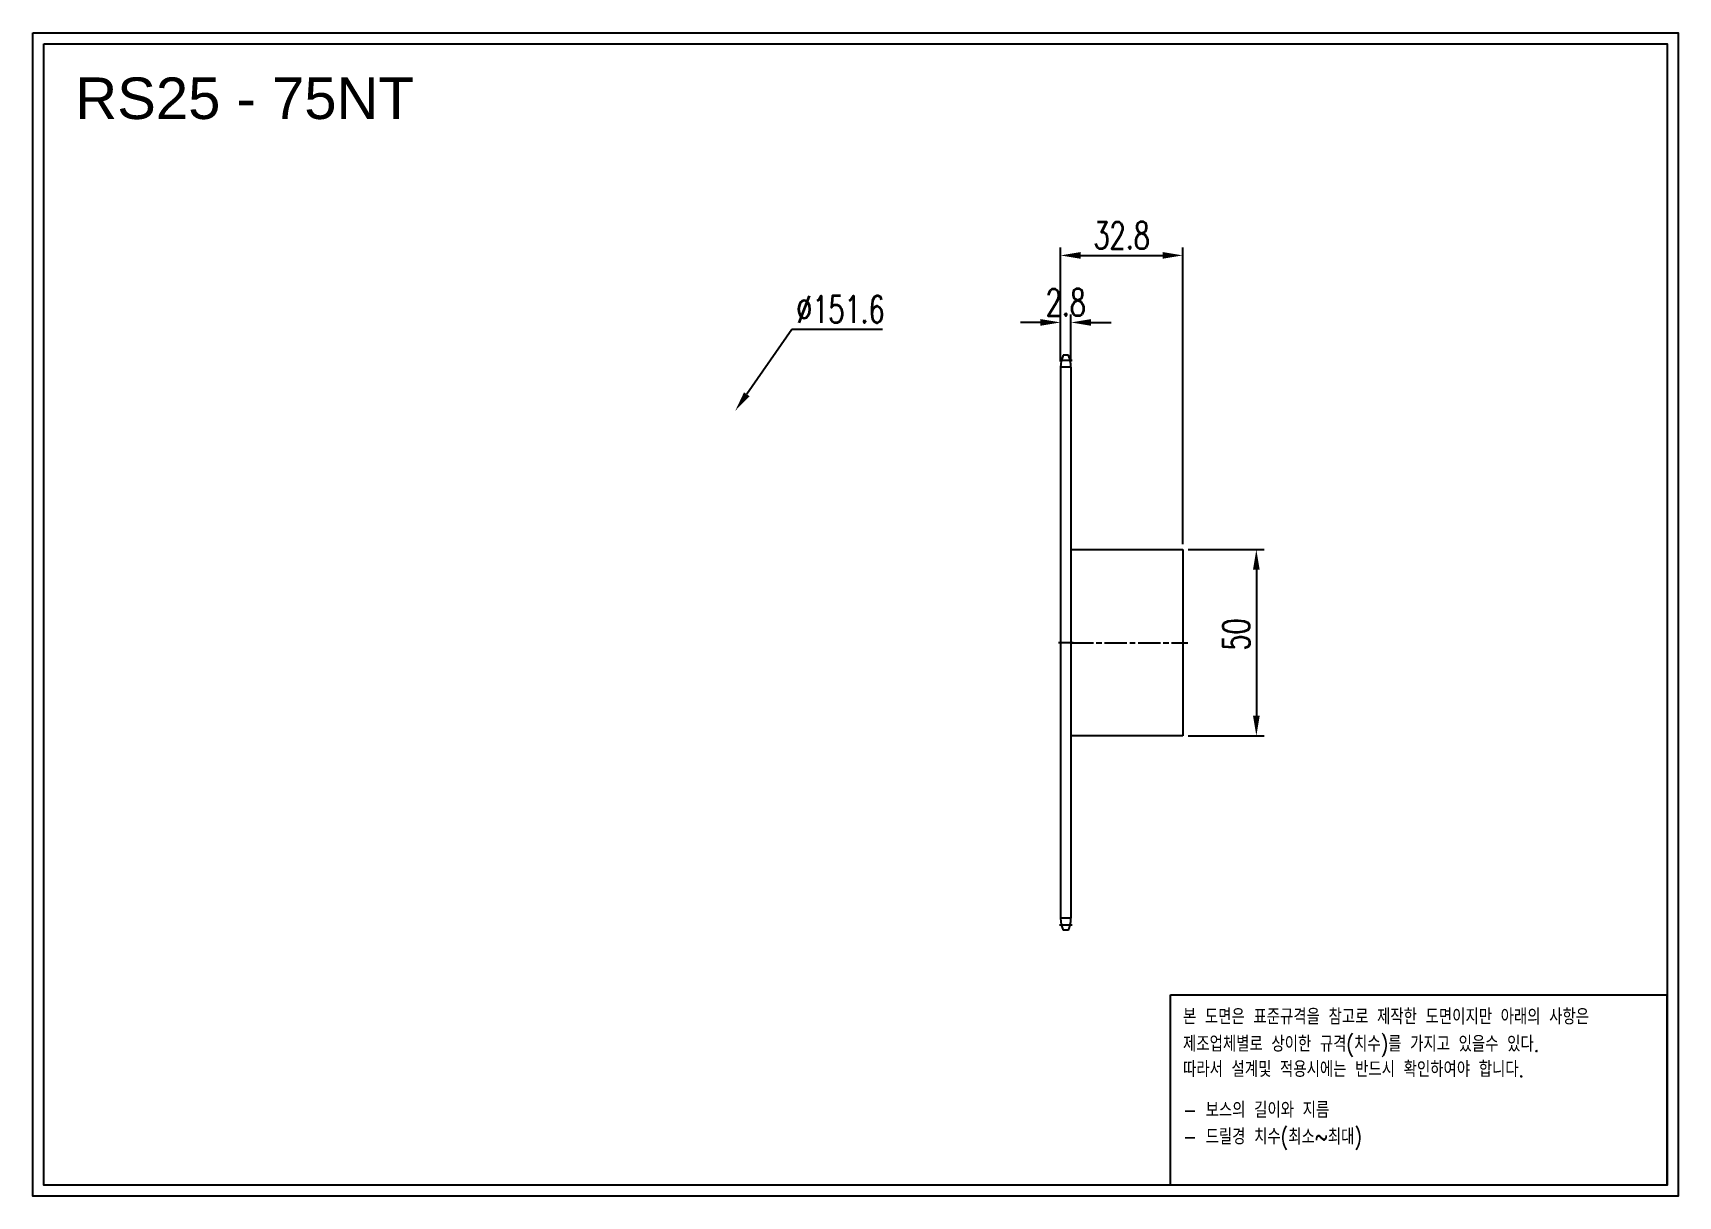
# Model space of a CAD drawing. Header units: millimetres. Extents: x -65420 to -64978, y 2828 to 3140.
import ezdxf

# ---------------------------------------------------------------- set-up
doc = ezdxf.new("R2010")
doc.units = ezdxf.units.MM
for name, pattern in [('AM_ISO02W050', [7.5, 6, -1.5]), ('AM_ISO02W050x2', [3.75, 3, -0.75]), ('AM_ISO08W050', [18, 12, -1.5, 3, -1.5]), ('AM_ISO08W050x2', [9, 6, -0.75, 1.5, -0.75])]:
    doc.linetypes.add(name, pattern=pattern)
for name, color, linetype, lineweight in [('AM_3N', 6, 'AM_ISO02W050', 25), ('AM_7', 4, 'AM_ISO08W050', 25), ('AM_7N', 4, 'AM_ISO08W050', 25)]:
    doc.layers.add(name, color=color, linetype=linetype, lineweight=lineweight)
doc.layers.add('S-DIM', color=7, linetype='Continuous')
doc.styles.add('HAN', font='ROMANS.shx', dxfattribs={"width": 0.7, "bigfont": 'whgtxt.shx'})
doc.styles.add('HSG', font='SIMPLEX.shx', dxfattribs={"width": 0.7, "bigfont": 'HSG.shx'})
doc.styles.get("Standard").update_dxf_attribs({"font": 'arial.ttf'})
doc.dimstyles.new('APP16', dxfattribs={"dimscale": 3, "dimtxt": 2.4, "dimasz": 1.8, "dimexe": 0.7, "dimexo": 0.5, "dimgap": 0.6, "dimtad": 1, "dimtoh": 1, "dimdec": 1, "dimrnd": 0.01, "dimzin": 9, "dimdsep": 46, "dimtxsty": 'HSG', "dimcen": 0, "dimclrd": 1, "dimclre": 1, "dimclrt": 256, "dimazin": 2, "dimtp": 1, "dimtm": 1, "dimtfac": 0.5, "dimtdec": 1, "dimtofl": 0, "dimtmove": 0, "dimatfit": 3, "dimfxl": 0, "dimtvp": 1, "dimtolj": 2, "dimlwd": -1, "dimlwe": -1, "dimarcsym": 0})

# ---------------------------------------------------------------- blocks, each defined once
blk = doc.blocks.new('*D2')
at = {"layer": 'Defpoints', "color": 0, "transparency": 16777216}
for p in [(-65110.9, 3001.73), (-65110.9, 2951.73), (-65091.12, 2951.73)]:
    blk.add_point(p, dxfattribs=at)
at = {"layer": 'S-DIM', "color": 1, "transparency": 16777216}
for p, q in [((-65109.4, 3001.73), (-65089.02, 3001.73)), ((-65091.12, 2996.33), (-65091.12, 2957.13)), ((-65109.4, 2951.73), (-65089.02, 2951.73))]:
    blk.add_line(p, q, dxfattribs=at)
for points in [[(-65092.02, 2996.33), (-65090.22, 2996.33), (-65091.12, 3001.73)], [(-65092.02, 2957.13), (-65090.22, 2957.13), (-65091.12, 2951.73)]]:
    blk.add_solid(points, dxfattribs=at)
at = {"layer": 'S-DIM', "transparency": 16777216, "insert": (-65096.52, 2978.94), "char_height": 7.2, "attachment_point": 5, "rotation": 90, "style": 'HSG'}
blk.add_mtext('\\A2;50', dxfattribs=at)
blk = doc.blocks.new('fuyjgdhj')
for p, q in [((-66198.52, 424.71), (-66168.52, 424.71)), ((-66168.52, 424.71), (-66168.52, 374.71)), ((-66168.52, 374.71), (-66198.52, 374.71))]:
    blk.add_line(p, q)
at = {"layer": 'AM_7N', "linetype": 'AM_ISO08W050x2'}
blk.add_line((-66198.52, 399.71), (-66167.17, 399.71), dxfattribs=at)
blk = doc.blocks.new('*D3')
at = {"layer": 'Defpoints', "color": 0, "transparency": 16777216}
for p in [(-65231.05, 3039.02), (-65317.51, 2914.44)]:
    blk.add_point(p, dxfattribs=at)
at = {"layer": 'S-DIM', "color": 1, "transparency": 16777216}
for p, q in [((-65215.88, 3060.87), (-65227.97, 3043.45)), ((-65191.52, 3060.87), (-65215.88, 3060.87))]:
    blk.add_line(p, q, dxfattribs=at)
blk.add_solid([(-65228.71, 3043.97), (-65227.23, 3042.94), (-65231.05, 3039.02)], dxfattribs=at)
at = {"layer": 'S-DIM', "transparency": 16777216, "insert": (-65202.8, 3066.27), "char_height": 7.2, "attachment_point": 5, "style": 'HSG'}
blk.add_mtext('\\A2;∅151.6', dxfattribs=at)
blk = doc.blocks.new('*D4')
at = {"layer": 'Defpoints', "color": 0, "transparency": 16777216}
for p in [(-65140.9, 3062.74), (-65143.7, 3050.75), (-65140.9, 3050.75)]:
    blk.add_point(p, dxfattribs=at)
at = {"layer": 'S-DIM', "color": 1, "transparency": 16777216}
for p, q in [((-65149.1, 3062.74), (-65154.5, 3062.74)), ((-65143.7, 3052.25), (-65143.7, 3064.84)), ((-65140.9, 3052.25), (-65140.9, 3064.84)), ((-65135.5, 3062.74), (-65130.1, 3062.74))]:
    blk.add_line(p, q, dxfattribs=at)
for points in [[(-65149.1, 3063.64), (-65149.1, 3061.84), (-65143.7, 3062.74)], [(-65135.5, 3063.64), (-65135.5, 3061.84), (-65140.9, 3062.74)]]:
    blk.add_solid(points, dxfattribs=at)
at = {"layer": 'S-DIM', "transparency": 16777216, "insert": (-65142.3, 3068.14), "char_height": 7.2, "attachment_point": 5, "style": 'HSG'}
blk.add_mtext('\\A2;2.8', dxfattribs=at)
blk = doc.blocks.new('*D5')
at = {"layer": 'Defpoints', "color": 0, "transparency": 16777216}
for p in [(-65110.9, 3080.74), (-65143.7, 3050.75), (-65110.9, 3001.73)]:
    blk.add_point(p, dxfattribs=at)
at = {"layer": 'S-DIM', "color": 1, "transparency": 16777216}
for p, q in [((-65143.7, 3052.25), (-65143.7, 3082.84)), ((-65138.3, 3080.74), (-65116.3, 3080.74)), ((-65110.9, 3003.23), (-65110.9, 3082.84))]:
    blk.add_line(p, q, dxfattribs=at)
for points in [[(-65138.3, 3081.64), (-65138.3, 3079.84), (-65143.7, 3080.74)], [(-65116.3, 3081.64), (-65116.3, 3079.84), (-65110.9, 3080.74)]]:
    blk.add_solid(points, dxfattribs=at)
at = {"layer": 'S-DIM', "transparency": 16777216, "insert": (-65127.3, 3086.14), "char_height": 7.2, "attachment_point": 5, "style": 'HSG'}
blk.add_mtext('\\A2;32.8', dxfattribs=at)
blk = doc.blocks.new('notice1')
at = {"color": 4}
blk.add_lwpolyline([(-22142.12, 1735.9), (-22053.8, 1735.9), (-22053.8, 1702.07), (-22142.12, 1702.07)], close=True, dxfattribs=at)
at = {"color": 4, "style": 'HAN', "width": 0.8}
for s, p in [('본 도면은 표준규격을 참고로 제작한 도면이지만 아래의 사항은', (-22139.9, 1730.62)), ('제조업체별로 상이한 규격(치수)를 가지고 있을수 있다.', (-22139.9, 1725.78)), ('따라서 설계및 적용시에는 반드시 확인하여야 합니다.', (-22139.9, 1721.28)), ('- 보스의 길이와 지름', (-22139.9, 1714.03)), ('- 드릴경 치수(최소~최대)', (-22139.9, 1709.27))]:
    blk.add_text(s, height=2.7949, dxfattribs=at).set_placement(p)

msp = doc.modelspace()

# ---------------------------------------------------------------- linework, layer by layer
for p, q in [((-65141.6, 3053.95), (-65142.99, 3053.95)), ((-65143.7, 3050.75), (-65143.7, 2902.71)), ((-65140.9, 3050.75), (-65140.9, 2902.71)), ((-65141.6, 2899.51), (-65142.99, 2899.51))]:
    msp.add_line(p, q)
for points in [[(-65419.68, 3140.5), (-64977.86, 3140.5), (-64977.86, 2828.1), (-65419.68, 2828.1)], [(-65416.7, 3137.52), (-64980.83, 3137.52), (-64980.83, 2831.08), (-65416.7, 2831.08)]]:
    msp.add_lwpolyline(points, close=True)
for centre, start, end in [((-65136.1, 3050.75), 155.0989, 180), ((-65148.5, 3050.75), 0, 24.9011), ((-65136.1, 2902.71), 180, 204.9011), ((-65148.5, 2902.71), 335.0989, 0)]:
    msp.add_arc(centre, 7.6, start, end)
at = {"layer": 'AM_3N', "linetype": 'AM_ISO02W050x2'}
for p, q in [((-65140.9, 3050.75), (-65143.7, 3050.75)), ((-65140.9, 2902.71), (-65143.7, 2902.71))]:
    msp.add_line(p, q, dxfattribs=at)
at = {"layer": 'AM_7', "linetype": 'AM_ISO08W050x2'}
for p, q in [((-65140.62, 3052.55), (-65144.01, 3052.55)), ((-65140.32, 2976.73), (-65144.28, 2976.73)), ((-65140.32, 2976.73), (-65144.28, 2976.73)), ((-65140.62, 2900.91), (-65144.01, 2900.91))]:
    msp.add_line(p, q, dxfattribs=at)

# ---------------------------------------------------------------- block references
msp.add_blockref('fuyjgdhj', (1057.63, 2577.02))
at = {"xscale": 1.5095808, "yscale": 1.5095808, "zscale": 1.5095808}
msp.add_blockref('notice1', (-31688.85, 261.67), dxfattribs=at)

# ---------------------------------------------------------------- texts
msp.add_text('RS25 - 75NT', height=11.157).set_placement((-65408.3, 3117.37))

# ---------------------------------------------------------------- dimensions: what is measured, and where the dimension line sits
at = {"layer": 'S-DIM'}
dim = msp.add_linear_dim(base=(-65110.9, 3080.74), p1=(-65143.7, 3050.75), p2=(-65110.9, 3001.73), dimstyle='APP16', dxfattribs=at)
dim.commit()
dim.dimension.update_dxf_attribs({"geometry": '*D5', "text_midpoint": (-65127.3, 3086.14)})
dim = msp.add_diameter_dim_2p(p1=(-65317.51, 2914.44), p2=(-65231.05, 3039.02), dimstyle='APP16', dxfattribs=at)
dim.commit()
dim.dimension.update_dxf_attribs({"geometry": '*D3', "text_midpoint": (-65202.8, 3060.87), "dimtype": 131})
dim = msp.add_linear_dim(base=(-65140.9, 3062.74), p1=(-65143.7, 3050.75), p2=(-65140.9, 3050.75), dimstyle='APP16', dxfattribs=at)
dim.commit()
dim.dimension.update_dxf_attribs({"geometry": '*D4', "text_midpoint": (-65142.3, 3062.74), "dimtype": 128})
dim = msp.add_linear_dim(base=(-65091.12, 2951.73), p1=(-65110.9, 3001.73), p2=(-65110.9, 2951.73), angle=90, dimstyle='APP16', dxfattribs=at)
dim.commit()
dim.dimension.update_dxf_attribs({"geometry": '*D2', "text_midpoint": (-65091.12, 2978.94), "dimtype": 128})

doc.saveas('drawing.dxf')
